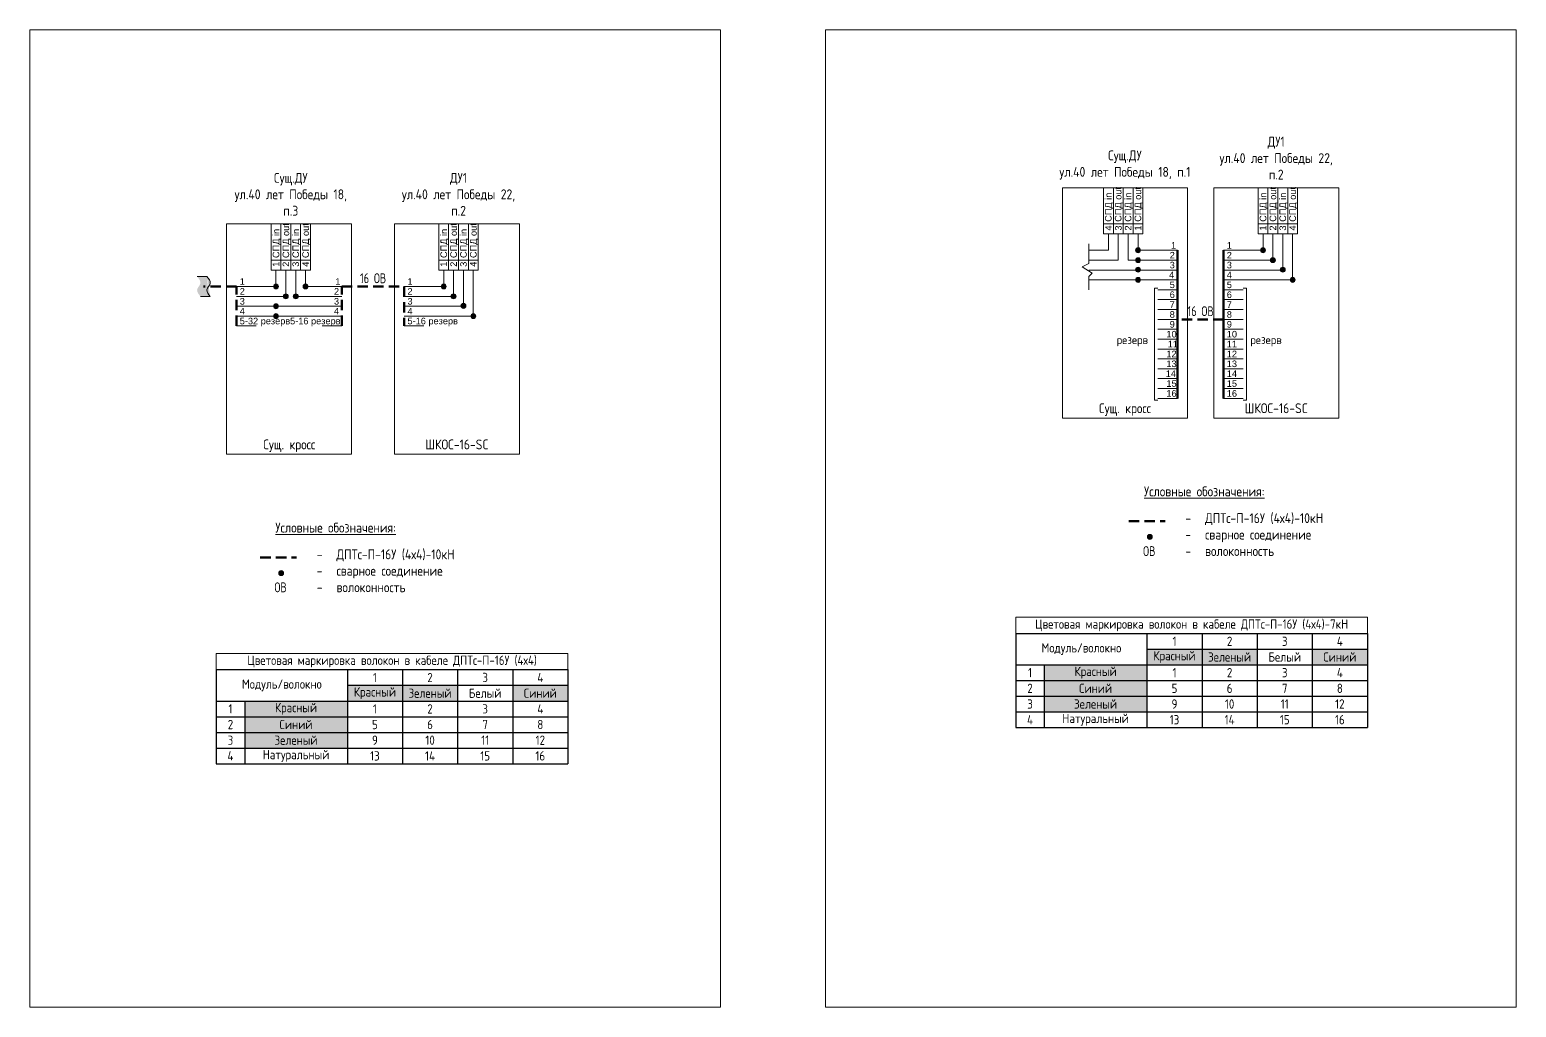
# Model space of a CAD drawing. Header units: millimetres. Extents: x -6680 to 6456, y 1671 to 6150.
# Drawn here: x -2737 to -2285, y 5524 to 5821 of the extents above; entities that cross this region are included whole.
import ezdxf
from ezdxf.enums import TextEntityAlignment as Align

# ---------------------------------------------------------------- set-up
doc = ezdxf.new("R2010")
doc.units = ezdxf.units.MM
doc.linetypes.add('HIDDEN2', pattern=[4.7625, 3.175, -1.5875])
doc.layers.add('ВЭ', color=1, linetype='Continuous')
doc.styles.get("Standard").update_dxf_attribs({"font": 'arial.ttf'})
doc.styles.add('мой', font='GOST_Common.ttf', dxfattribs={"width": 0.9, "height": 3})

# ---------------------------------------------------------------- blocks, each defined once
blk = doc.blocks.new('Сварка')
at = {"linetype": 'Continuous', "lineweight": 30, "true_color": 0xffffff}
h = blk.add_hatch(color=7, dxfattribs=at)
h.dxf.hatch_style = 1
h.paths.add_polyline_path([(1, 0, 1), (-1, 0, 1)])
at = {"color": 7, "linetype": 'Continuous', "lineweight": 20}
blk.add_circle((0, 0), 1, dxfattribs=at)
blk = doc.blocks.new('*T175')
at = {"color": 0, "linetype": 'ByBlock', "lineweight": -2, "transparency": 16777216}
blk.add_line((0, -4.95), (106.91, -4.95), dxfattribs=at)
at = {"linetype": 'ByBlock', "lineweight": -2, "transparency": 16777216}
for p, q in [((0, -4.95), (0, -33.53)), ((39.87, -4.95), (39.87, -33.53)), ((56.63, -4.95), (56.63, -33.53)), ((73.39, -4.95), (73.39, -33.53)), ((90.15, -4.95), (90.15, -33.53)), ((106.91, -4.95), (106.91, -33.53)), ((39.87, -9.71), (106.91, -9.71)), ((0, -14.48), (106.91, -14.48)), ((8.65, -14.48), (8.65, -33.53)), ((0, -19.24), (106.91, -19.24)), ((0, -24), (106.91, -24)), ((0, -28.77), (106.91, -28.77)), ((0, -33.53), (106.91, -33.53))]:
    blk.add_line(p, q, dxfattribs=at)
at = {"color": 1, "linetype": 'Continuous', "true_color": 0xff0000, "transparency": 16777216}
for points in [[(39.87, -9.71), (39.87, -14.48), (56.63, -9.71), (56.63, -14.48)], [(8.65, -14.48), (8.65, -19.24), (39.87, -14.48), (39.87, -19.24)]]:
    blk.add_solid(points, dxfattribs=at)
at = {"color": 3, "linetype": 'Continuous', "true_color": 0x00ff00, "transparency": 16777216}
for points in [[(56.63, -9.71), (56.63, -14.48), (73.39, -9.71), (73.39, -14.48)], [(8.65, -24), (8.65, -28.77), (39.87, -24), (39.87, -28.77)]]:
    blk.add_solid(points, dxfattribs=at)
at = {"color": 150, "linetype": 'Continuous', "true_color": 0x3399ff, "transparency": 16777216}
for points in [[(90.15, -9.71), (90.15, -14.48), (106.91, -9.71), (106.91, -14.48)], [(8.65, -19.24), (8.65, -24), (39.87, -19.24), (39.87, -24)]]:
    blk.add_solid(points, dxfattribs=at)
at = {"layer": 'Defpoints', "color": 8, "linetype": 'ByBlock', "lineweight": 0, "transparency": 16777216}
for p, q in [((0, 0), (106.91, 0)), ((0, 0), (0, -4.95)), ((106.91, 0), (106.91, -4.95))]:
    blk.add_line(p, q, dxfattribs=at)
at = {"color": 0, "linetype": 'Continuous', "lineweight": 15, "transparency": 16777216, "char_height": 2.8222, "attachment_point": 5, "style": 'мой'}
for s, insert, width in [('Цветовая маркировка волокон в кабеле ДПТс-П-16У (4х4)', (53.46, -2.48), 103.9133), ('{\\fGOST Common|b0|i0|c0;Модуль/волокно', (19.94, -9.71), 36.8711), ('{\\fGOST Common|b0|i0|c0;1', (48.25, -7.33), 13.7606), ('{\\fGOST Common|b0|i0|c0;2', (65.01, -7.33), 13.7606), ('{\\fGOST Common|b0|i0|c0;3', (81.77, -7.33), 13.7606), ('{\\fGOST Common|b0|i0|c0;4', (98.53, -7.33), 13.7606), ('{\\fGOST Common|b0|i0|c0;Красный', (48.25, -12.1), 13.7606), ('{\\fGOST Common|b0|i0|c0;Зеленый', (65.01, -12.1), 13.7606), ('{\\fGOST Common|b0|i0|c0;Белый', (81.77, -12.1), 13.7606), ('{\\fGOST Common|b0|i0|c0;Синий', (98.53, -12.1), 13.7606), ('{\\fGOST Common|b0|i0|c0;1', (4.32, -16.86), 5.6467), ('{\\fGOST Common|b0|i0|c0;Красный', (24.26, -16.86), 28.2244), ('{\\fGOST Common|b0|i0|c0;1', (48.25, -16.86), 13.7606), ('{\\fGOST Common|b0|i0|c0;2', (65.01, -16.86), 13.7606), ('{\\fGOST Common|b0|i0|c0;3', (81.77, -16.86), 13.7606), ('{\\fGOST Common|b0|i0|c0;4', (98.53, -16.86), 13.7606), ('{\\fGOST Common|b0|i0|c0;2', (4.32, -21.62), 5.6467), ('{\\fGOST Common|b0|i0|c0;Синий', (24.26, -21.62), 28.2244), ('{\\fGOST Common|b0|i0|c0;5', (48.25, -21.62), 13.7606), ('{\\fGOST Common|b0|i0|c0;6', (65.01, -21.62), 13.7606), ('{\\fGOST Common|b0|i0|c0;7', (81.77, -21.62), 13.7606), ('{\\fGOST Common|b0|i0|c0;8', (98.53, -21.62), 13.7606), ('{\\fGOST Common|b0|i0|c0;3', (4.32, -26.38), 5.6467), ('{\\fGOST Common|b0|i0|c0;Зеленый', (24.26, -26.38), 28.2244), ('{\\fGOST Common|b0|i0|c0;9', (48.25, -26.38), 13.7606), ('{\\fGOST Common|b0|i0|c0;10', (65.01, -26.38), 13.7606), ('{\\fGOST Common|b0|i0|c0;11', (81.77, -26.38), 13.7606), ('{\\fGOST Common|b0|i0|c0;12', (98.53, -26.38), 13.7606), ('{\\fGOST Common|b0|i0|c0;4', (4.32, -31.15), 5.6467), ('{\\fGOST Common|b0|i0|c0;Натуральный', (24.26, -31.15), 28.2244), ('{\\fGOST Common|b0|i0|c0;13', (48.25, -31.15), 13.7606), ('{\\fGOST Common|b0|i0|c0;14', (65.01, -31.15), 13.7606), ('{\\fGOST Common|b0|i0|c0;15', (81.77, -31.15), 13.7606), ('{\\fGOST Common|b0|i0|c0;16', (98.53, -31.15), 13.7606)]:
    blk.add_mtext(s, dxfattribs=dict(at, insert=insert, width=width))
blk = doc.blocks.new('*U160')
at = {"color": 7, "lineweight": 20}
blk.add_lwpolyline([(-10, 0), (-7, 0)], dxfattribs=at)
blk = doc.blocks.new('*U161')
at = {"color": 0, "linetype": 'ByBlock', "lineweight": -2, "transparency": 16777216}
for p in [(0, 0), (0, -3), (0, -6), (0, -9)]:
    blk.add_blockref('*U160', p, dxfattribs=at)
blk = doc.blocks.new('*U162')
at = {"color": 7, "lineweight": 20}
blk.add_lwpolyline([(-13, 0), (-7, 0)], dxfattribs=at)
blk = doc.blocks.new('*U163')
at = {"color": 0, "linetype": 'ByBlock', "lineweight": -2, "transparency": 16777216}
for p in [(0, 0), (0, -3), (0, -6), (0, -9), (0, -12)]:
    blk.add_blockref('*U162', p, dxfattribs=at)
blk = doc.blocks.new('*U158')
at = {"color": 7, "lineweight": 20}
for points in [[(-1.5, -3.5), (1.5, -3.5), (1.5, 7.5), (-1.5, 7.5)], [(-1.5, -6.5), (1.5, -6.5), (1.5, -3.5), (-1.5, -3.5)]]:
    blk.add_lwpolyline(points, close=True, dxfattribs=at)
blk = doc.blocks.new('*U159')
at = {"color": 0, "linetype": 'ByBlock', "lineweight": -2, "transparency": 16777216}
for p in [(0, 0), (3, 0), (6, 0), (9, 0)]:
    blk.add_blockref('*U158', p, dxfattribs=at)
blk = doc.blocks.new('*U166')
at = {"color": 7, "lineweight": 20}
blk.add_lwpolyline([(-10, 0), (-7, 0)], dxfattribs=at)
blk = doc.blocks.new('*U167')
at = {"color": 0, "linetype": 'ByBlock', "lineweight": -2, "transparency": 16777216}
for p in [(0, 0), (0, -3), (0, -6), (0, -9)]:
    blk.add_blockref('*U166', p, dxfattribs=at)
blk = doc.blocks.new('*U168')
at = {"color": 7, "lineweight": 20}
blk.add_lwpolyline([(-13, 0), (-7, 0)], dxfattribs=at)
blk = doc.blocks.new('*U169')
at = {"color": 0, "linetype": 'ByBlock', "lineweight": -2, "transparency": 16777216}
for p in [(0, 0), (0, -3), (0, -6), (0, -9), (0, -12)]:
    blk.add_blockref('*U168', p, dxfattribs=at)
blk = doc.blocks.new('*U164')
at = {"color": 7, "lineweight": 20}
for points in [[(-1.5, -3.5), (1.5, -3.5), (1.5, 7.5), (-1.5, 7.5)], [(-1.5, -6.5), (1.5, -6.5), (1.5, -3.5), (-1.5, -3.5)]]:
    blk.add_lwpolyline(points, close=True, dxfattribs=at)
blk = doc.blocks.new('*U165')
at = {"color": 0, "linetype": 'ByBlock', "lineweight": -2, "transparency": 16777216}
for p in [(0, 0), (3, 0), (6, 0), (9, 0)]:
    blk.add_blockref('*U164', p, dxfattribs=at)
blk = doc.blocks.new('*U170')
at = {"color": 7, "lineweight": 20}
blk.add_lwpolyline([(-13, 0), (-7, 0)], dxfattribs=at)
blk = doc.blocks.new('*U171')
at = {"color": 0, "linetype": 'ByBlock', "lineweight": -2, "transparency": 16777216}
for p in [(0, 0), (0, -3), (0, -6), (0, -9), (0, -12)]:
    blk.add_blockref('*U170', p, dxfattribs=at)
blk = doc.blocks.new('*U130')
at = {"linetype": 'Continuous', "lineweight": 20, "true_color": 0xffffff}
h = blk.add_hatch(color=7, dxfattribs=at)
h.dxf.hatch_style = 1
edge = h.paths.add_edge_path()
edge.add_spline(control_points=[(6, -1), (5.33, -0.44), (4, 0.67), (2, -1.67), (0.67, -0.56), (0, 0)], knot_values=[0, 0, 0, 0, 2.236068, 4.472136, 6.708204, 6.708204, 6.708204, 6.708204], degree=3, periodic=0)
edge.add_line((6, -0.5), (6, 2))
edge.add_spline(control_points=[(6, 2), (5.33, 2.56), (4, 3.67), (2, 1.33), (0.67, 2.44), (0, 3)], knot_values=[0, 0, 0, 0, 2.236068, 4.472136, 6.708204, 6.708204, 6.708204, 6.708204], degree=3, periodic=0)
edge.add_line((0, 3), (0, 0))
at = {"color": 7, "linetype": 'Continuous', "lineweight": 20, "true_color": 0xffffff}
for points in [[(0, 3), (0, 3), (0, 0)], [(6, 2), (6, 2), (6, -1)]]:
    blk.add_lwpolyline(points, dxfattribs=at)
at = {"color": 7, "linetype": 'Continuous', "lineweight": 20}
blk.add_spline([(0, 0), (2, -1), (4, 0), (6, -1)], degree=3, dxfattribs=at)
blk = doc.blocks.new('*U135')
at = {"color": 7, "lineweight": 20}
blk.add_lwpolyline([(-10, 0), (-7, 0)], dxfattribs=at)
blk = doc.blocks.new('*U147')
at = {"color": 0, "linetype": 'ByBlock', "lineweight": -2, "transparency": 16777216}
for p in [(0, 0), (0, -3), (0, -6), (0, -9)]:
    blk.add_blockref('*U135', p, dxfattribs=at)
blk = doc.blocks.new('*U148')
at = {"color": 7, "lineweight": 20}
for points in [[(-1.5, -3.5), (1.5, -3.5), (1.5, 7.5), (-1.5, 7.5)], [(-1.5, -6.5), (1.5, -6.5), (1.5, -3.5), (-1.5, -3.5)]]:
    blk.add_lwpolyline(points, close=True, dxfattribs=at)
blk = doc.blocks.new('*U149')
at = {"color": 0, "linetype": 'ByBlock', "lineweight": -2, "transparency": 16777216}
for p in [(0, 0), (3, 0), (6, 0), (9, 0)]:
    blk.add_blockref('*U148', p, dxfattribs=at)
blk = doc.blocks.new('*U150')
at = {"color": 7, "lineweight": 20}
blk.add_lwpolyline([(-13, 0), (-7, 0)], dxfattribs=at)
blk = doc.blocks.new('*U151')
at = {"color": 0, "linetype": 'ByBlock', "lineweight": -2, "transparency": 16777216}
for p in [(0, 0), (0, -3), (0, -6), (0, -9), (0, -12), (0, -15), (0, -18), (0, -21), (0, -24), (0, -27), (0, -30), (0, -33), (0, -36), (0, -39), (0, -42), (0, -45)]:
    blk.add_blockref('*U150', p, dxfattribs=at)
blk = doc.blocks.new('*U157')
at = {"color": 7, "lineweight": 20}
blk.add_lwpolyline([(-10, 0), (-7, 0)], dxfattribs=at)
blk = doc.blocks.new('*U152')
at = {"color": 0, "linetype": 'ByBlock', "lineweight": -2, "transparency": 16777216}
for p in [(0, 0), (0, -3), (0, -6), (0, -9)]:
    blk.add_blockref('*U157', p, dxfattribs=at)
blk = doc.blocks.new('*U153')
at = {"color": 7, "lineweight": 20}
for points in [[(-1.5, -3.5), (1.5, -3.5), (1.5, 7.5), (-1.5, 7.5)], [(-1.5, -6.5), (1.5, -6.5), (1.5, -3.5), (-1.5, -3.5)]]:
    blk.add_lwpolyline(points, close=True, dxfattribs=at)
blk = doc.blocks.new('*U154')
at = {"color": 0, "linetype": 'ByBlock', "lineweight": -2, "transparency": 16777216}
for p in [(0, 0), (3, 0), (6, 0), (9, 0)]:
    blk.add_blockref('*U153', p, dxfattribs=at)
blk = doc.blocks.new('*U155')
at = {"color": 7, "lineweight": 20}
blk.add_lwpolyline([(-13, 0), (-7, 0)], dxfattribs=at)
blk = doc.blocks.new('*U156')
at = {"color": 0, "linetype": 'ByBlock', "lineweight": -2, "transparency": 16777216}
for p in [(0, 0), (0, -3), (0, -6), (0, -9), (0, -12), (0, -15), (0, -18), (0, -21), (0, -24), (0, -27), (0, -30), (0, -33), (0, -36), (0, -39), (0, -42), (0, -45)]:
    blk.add_blockref('*U155', p, dxfattribs=at)
blk = doc.blocks.new('*T176')
at = {"color": 0, "linetype": 'ByBlock', "lineweight": -2, "transparency": 16777216}
blk.add_line((0, -4.95), (106.91, -4.95), dxfattribs=at)
at = {"linetype": 'ByBlock', "lineweight": -2, "transparency": 16777216}
for p, q in [((0, -4.95), (0, -33.53)), ((39.87, -4.95), (39.87, -33.53)), ((56.63, -4.95), (56.63, -33.53)), ((73.39, -4.95), (73.39, -33.53)), ((90.15, -4.95), (90.15, -33.53)), ((106.91, -4.95), (106.91, -33.53)), ((39.87, -9.71), (106.91, -9.71)), ((0, -14.48), (106.91, -14.48)), ((8.65, -14.48), (8.65, -33.53)), ((0, -19.24), (106.91, -19.24)), ((0, -24), (106.91, -24)), ((0, -28.77), (106.91, -28.77)), ((0, -33.53), (106.91, -33.53))]:
    blk.add_line(p, q, dxfattribs=at)
at = {"color": 1, "linetype": 'Continuous', "true_color": 0xff0000, "transparency": 16777216}
for points in [[(39.87, -9.71), (39.87, -14.48), (56.63, -9.71), (56.63, -14.48)], [(8.65, -14.48), (8.65, -19.24), (39.87, -14.48), (39.87, -19.24)]]:
    blk.add_solid(points, dxfattribs=at)
at = {"color": 3, "linetype": 'Continuous', "true_color": 0x00ff00, "transparency": 16777216}
for points in [[(56.63, -9.71), (56.63, -14.48), (73.39, -9.71), (73.39, -14.48)], [(8.65, -24), (8.65, -28.77), (39.87, -24), (39.87, -28.77)]]:
    blk.add_solid(points, dxfattribs=at)
at = {"color": 150, "linetype": 'Continuous', "true_color": 0x3399ff, "transparency": 16777216}
for points in [[(90.15, -9.71), (90.15, -14.48), (106.91, -9.71), (106.91, -14.48)], [(8.65, -19.24), (8.65, -24), (39.87, -19.24), (39.87, -24)]]:
    blk.add_solid(points, dxfattribs=at)
at = {"layer": 'Defpoints', "color": 8, "linetype": 'ByBlock', "lineweight": 0, "transparency": 16777216}
for p, q in [((0, 0), (106.91, 0)), ((0, 0), (0, -4.95)), ((106.91, 0), (106.91, -4.95))]:
    blk.add_line(p, q, dxfattribs=at)
at = {"color": 0, "linetype": 'Continuous', "lineweight": 15, "transparency": 16777216, "char_height": 2.8222, "attachment_point": 5, "style": 'мой'}
for s, insert, width in [('{\\fGOST Common|b0|i0|c0;Цветовая маркировка волокон в кабеле ДПТс-П-16У (4х4)-7кН', (53.46, -2.48), 103.9133), ('{\\fGOST Common|b0|i0|c0;Модуль/волокно', (19.94, -9.71), 36.8711), ('{\\fGOST Common|b0|i0|c0;1', (48.25, -7.33), 13.7606), ('{\\fGOST Common|b0|i0|c0;2', (65.01, -7.33), 13.7606), ('{\\fGOST Common|b0|i0|c0;3', (81.77, -7.33), 13.7606), ('{\\fGOST Common|b0|i0|c0;4', (98.53, -7.33), 13.7606), ('{\\fGOST Common|b0|i0|c0;Красный', (48.25, -12.1), 13.7606), ('{\\fGOST Common|b0|i0|c0;Зеленый', (65.01, -12.1), 13.7606), ('{\\fGOST Common|b0|i0|c0;Белый', (81.77, -12.1), 13.7606), ('{\\fGOST Common|b0|i0|c0;Синий', (98.53, -12.1), 13.7606), ('{\\fGOST Common|b0|i0|c0;1', (4.32, -16.86), 5.6467), ('{\\fGOST Common|b0|i0|c0;Красный', (24.26, -16.86), 28.2244), ('{\\fGOST Common|b0|i0|c0;1', (48.25, -16.86), 13.7606), ('{\\fGOST Common|b0|i0|c0;2', (65.01, -16.86), 13.7606), ('{\\fGOST Common|b0|i0|c0;3', (81.77, -16.86), 13.7606), ('{\\fGOST Common|b0|i0|c0;4', (98.53, -16.86), 13.7606), ('{\\fGOST Common|b0|i0|c0;2', (4.32, -21.62), 5.6467), ('{\\fGOST Common|b0|i0|c0;Синий', (24.26, -21.62), 28.2244), ('{\\fGOST Common|b0|i0|c0;5', (48.25, -21.62), 13.7606), ('{\\fGOST Common|b0|i0|c0;6', (65.01, -21.62), 13.7606), ('{\\fGOST Common|b0|i0|c0;7', (81.77, -21.62), 13.7606), ('{\\fGOST Common|b0|i0|c0;8', (98.53, -21.62), 13.7606), ('{\\fGOST Common|b0|i0|c0;3', (4.32, -26.38), 5.6467), ('{\\fGOST Common|b0|i0|c0;Зеленый', (24.26, -26.38), 28.2244), ('{\\fGOST Common|b0|i0|c0;9', (48.25, -26.38), 13.7606), ('{\\fGOST Common|b0|i0|c0;10', (65.01, -26.38), 13.7606), ('{\\fGOST Common|b0|i0|c0;11', (81.77, -26.38), 13.7606), ('{\\fGOST Common|b0|i0|c0;12', (98.53, -26.38), 13.7606), ('{\\fGOST Common|b0|i0|c0;4', (4.32, -31.15), 5.6467), ('{\\fGOST Common|b0|i0|c0;Натуральный', (24.26, -31.15), 28.2244), ('{\\fGOST Common|b0|i0|c0;13', (48.25, -31.15), 13.7606), ('{\\fGOST Common|b0|i0|c0;14', (65.01, -31.15), 13.7606), ('{\\fGOST Common|b0|i0|c0;15', (81.77, -31.15), 13.7606), ('{\\fGOST Common|b0|i0|c0;16', (98.53, -31.15), 13.7606)]:
    blk.add_mtext(s, dxfattribs=dict(at, insert=insert, width=width))
blk = doc.blocks.new('*U221')
at = {"layer": 'ВЭ', "color": 250, "linetype": 'ByBlock', "lineweight": 18}
blk.add_lwpolyline([(-105, -148.5), (105, -148.5), (105, 148.5), (-105, 148.5), (-105, -148.5)], dxfattribs=at)
blk = doc.blocks.new('*U222')
at = {"layer": 'Defpoints', "color": 0, "linetype": 'ByBlock', "lineweight": -2, "transparency": 16777216}
for p in [(726, -329), (968, -329)]:
    blk.add_blockref('*U221', p, dxfattribs=at)

msp = doc.modelspace()

# ---------------------------------------------------------------- linework, layer by layer
at = {"color": 7, "lineweight": 20}
for points in [[(-2423, 5773), (-2385, 5773), (-2385, 5703), (-2423, 5703)], [(-2377, 5773), (-2339, 5773), (-2339, 5703), (-2377, 5703)], [(-2677.12, 5762), (-2639.12, 5762), (-2639.12, 5692), (-2677.12, 5692)], [(-2626.12, 5762), (-2588.12, 5762), (-2588.12, 5692), (-2626.12, 5692)]]:
    msp.add_lwpolyline(points, close=True, dxfattribs=at)
at = {"color": 7, "linetype": 'Continuous', "lineweight": 20}
for points in [[(-2415, 5756), (-2415, 5750), (-2417, 5749), (-2414, 5747), (-2415, 5746), (-2415, 5742)], [(-2668.12, 5737), (-2648.12, 5737)], [(-2668.12, 5734), (-2648.12, 5734)]]:
    msp.add_lwpolyline(points, dxfattribs=at)
at = {"color": 7, "linetype": 'Continuous', "lineweight": 15}
for points in [[(-2409, 5756), (-2409, 5754), (-2415, 5754)], [(-2406, 5756), (-2406, 5751), (-2415, 5751)], [(-2403, 5756), (-2403, 5751), (-2394, 5751)], [(-2400, 5756), (-2400, 5754), (-2394, 5754)], [(-2362, 5756), (-2362, 5754), (-2368, 5754)], [(-2359, 5756), (-2359, 5751), (-2368, 5751)], [(-2368, 5748), (-2356, 5748), (-2356, 5756)], [(-2353, 5756), (-2353, 5745), (-2368, 5745)], [(-2662.12, 5745), (-2662.12, 5743), (-2668.12, 5743)], [(-2659.12, 5745), (-2659.12, 5740), (-2668.12, 5740)], [(-2648.12, 5740), (-2656.12, 5740), (-2656.12, 5745)], [(-2653.12, 5745), (-2653.12, 5743), (-2648.12, 5743)], [(-2611.12, 5745), (-2611.12, 5743), (-2617.12, 5743)], [(-2608.12, 5745), (-2608.12, 5740), (-2617.12, 5740)], [(-2617.12, 5737), (-2605.12, 5737), (-2605.12, 5745)], [(-2602.12, 5745), (-2602.12, 5734), (-2617.12, 5734)], [(-2394, 5748), (-2406, 5748), (-2415, 5748)], [(-2415, 5745), (-2409, 5745), (-2394, 5745)]]:
    msp.add_lwpolyline(points, dxfattribs=at)
at = {"color": 7, "lineweight": 50}
for points in [[(-2388, 5754), (-2388, 5709)], [(-2374, 5754), (-2374, 5709)]]:
    msp.add_lwpolyline(points, dxfattribs=at)
at = {"color": 5, "linetype": 'HIDDEN2', "lineweight": 50}
for points in [[(-2674.12, 5731), (-2674.12, 5743), (-2684.12, 5743)], [(-2642.12, 5731), (-2642.12, 5743), (-2623.12, 5743), (-2623.12, 5731)], [(-2374, 5733), (-2388, 5733)], [(-2402.79, 5671.64), (-2391.79, 5671.64)], [(-2666.91, 5660.64), (-2655.91, 5660.64)]]:
    msp.add_lwpolyline(points, dxfattribs=at)
at = {"color": 7, "lineweight": 20}
for points in [[(-2394, 5742.5), (-2395, 5742.5), (-2395, 5708.47), (-2394, 5708.47)], [(-2368, 5742.5), (-2367, 5742.5), (-2367, 5708.47), (-2368, 5708.47)]]:
    msp.add_lwpolyline(points, dxfattribs=at)

# ---------------------------------------------------------------- block references
at = {"color": 7, "linetype": 'Continuous', "lineweight": 15, "xscale": -1}
msp.add_blockref('*U154', (-2400, 5765.5), dxfattribs=at)
at = {"color": 7, "linetype": 'Continuous', "lineweight": 15}
for name, p in [('*U149', (-2362, 5765.5)), ('*U159', (-2662.12, 5754.5)), ('*U165', (-2611.12, 5754.5))]:
    msp.add_blockref(name, p, dxfattribs=at)
at = {"color": 7, "lineweight": 20, "xscale": -1, "rotation": 270}
msp.add_blockref('*U152', (-2400, 5766), dxfattribs=at)
at = {"color": 7, "lineweight": 20, "rotation": 90}
for name, p in [('*U147', (-2362, 5766)), ('*U161', (-2662.12, 5755)), ('*U167', (-2611.12, 5755))]:
    msp.add_blockref(name, p, dxfattribs=at)
at = {"color": 7, "lineweight": 20, "yscale": 0.75, "zscale": 0.75}
for p, xscale in [((-2400, 5754), -0.75), ((-2362, 5754), 0.75), ((-2400, 5751), -0.75), ((-2359, 5751), 0.75), ((-2400, 5748.1), -0.75), ((-2400, 5745), -0.75), ((-2356, 5748.1), 0.75), ((-2353, 5745), 0.75), ((-2662.12, 5743), 0.75), ((-2659.12, 5740), 0.75), ((-2656.12, 5740), 0.75), ((-2653.12, 5743), 0.75), ((-2611.12, 5743), 0.75), ((-2608.12, 5740), 0.75), ((-2662.12, 5737), 0.75), ((-2605.12, 5737.1), 0.75), ((-2662.12, 5734), 0.75), ((-2602.12, 5734), 0.75), ((-2396.42, 5666.91), 0.75), ((-2660.54, 5655.91), 0.75)]:
    msp.add_blockref('Сварка', p, dxfattribs=dict(at, xscale=xscale))
at = {"color": 7, "lineweight": 20, "xscale": -1}
for name, p in [('*U156', (-2401, 5754)), ('*U171', (-2655.12, 5743))]:
    msp.add_blockref(name, p, dxfattribs=at)
at = {"color": 7, "lineweight": 20}
for name, p in [('*U151', (-2361, 5754)), ('*U163', (-2661.12, 5743)), ('*U169', (-2610.12, 5743))]:
    msp.add_blockref(name, p, dxfattribs=at)
at = {"color": 7, "linetype": 'Continuous', "lineweight": 20, "xscale": -1, "rotation": 90.00000000000007}
msp.add_blockref('*U130', (-2683.1, 5746), dxfattribs=at)
for name, p in [('*T176', (-2437.17, 5642.52)), ('*T175', (-2680.29, 5631.52))]:
    msp.add_blockref(name, p)
at = {"layer": 'Defpoints'}
msp.add_blockref('*U222', (-3358, 6001.5), dxfattribs=at)

# ---------------------------------------------------------------- texts
for s, p in [('СПД out', (-2405.05, 5762.64)), ('СПД out', (-2399.05, 5762.64)), ('СПД out', (-2358, 5762.64)), ('СПД out', (-2352, 5762.64)), ('СПД in', (-2408.05, 5762.64)), ('СПД in', (-2402.05, 5762.64)), ('СПД in', (-2361, 5762.64)), ('СПД in', (-2355, 5762.64)), ('СПД in', (-2661.12, 5751.64)), ('СПД out', (-2658.12, 5751.64)), ('СПД in', (-2655.12, 5751.64)), ('СПД out', (-2652.12, 5751.64)), ('СПД in', (-2610.12, 5751.64)), ('СПД out', (-2607.12, 5751.64)), ('СПД in', (-2604.12, 5751.64)), ('СПД out', (-2601.12, 5751.64)), ('4', (-2408, 5759.98)), ('3', (-2405, 5759.98)), ('2', (-2402, 5759.98)), ('1', (-2399, 5759.98)), ('1', (-2361, 5759.98)), ('2', (-2358, 5759.98)), ('3', (-2355, 5759.98)), ('4', (-2352, 5759.98)), ('1', (-2661.12, 5748.98)), ('2', (-2658.12, 5748.98)), ('3', (-2655.12, 5748.98)), ('4', (-2652.12, 5748.98)), ('1', (-2610.12, 5748.98)), ('2', (-2607.12, 5748.98)), ('3', (-2604.12, 5748.98)), ('4', (-2601.12, 5748.98))]:
    msp.add_text(s, height=2, rotation=90).set_placement(p)
for s, p in [('1', (-2389.98, 5754.5)), ('1', (-2373.02, 5754.5)), ('3', (-2390.38, 5748.5)), ('2', (-2390.38, 5751.5)), ('3', (-2373.02, 5748.5)), ('2', (-2373.02, 5751.5)), ('1', (-2673.14, 5743.5)), ('1', (-2644.09, 5743.5)), ('1', (-2622.14, 5743.5)), ('4', (-2390.58, 5745.5)), ('4', (-2373.02, 5745.5)), ('2', (-2673.14, 5740.5)), ('2', (-2644.49, 5740.5)), ('2', (-2622.14, 5740.5)), ('5', (-2390.38, 5742.5)), ('6', (-2390.38, 5739.5)), ('5', (-2373.02, 5742.5)), ('6', (-2373.02, 5739.5)), ('4', (-2673.14, 5734.5)), ('3', (-2673.14, 5737.5)), ('4', (-2644.49, 5734.5)), ('3', (-2644.49, 5737.5)), ('4', (-2622.14, 5734.5)), ('3', (-2622.14, 5737.5)), ('7', (-2390.4, 5736.5)), ('7', (-2373.02, 5736.5)), ('5-32 резерв', (-2673.14, 5731.5)), ('5-16 резерв', (-2622.14, 5731.5)), ('8', (-2390.38, 5733.5)), ('9', (-2390.38, 5730.5)), ('8', (-2373.02, 5733.5)), ('9', (-2373.02, 5730.5)), ('10', (-2391.38, 5727.5)), ('10', (-2373.02, 5727.5)), ('12', (-2391.38, 5721.5)), ('11', (-2390.98, 5724.5)), ('11', (-2373.02, 5724.5)), ('12', (-2373.02, 5721.5)), ('13', (-2391.38, 5718.5)), ('13', (-2373.02, 5718.5)), ('14', (-2391.58, 5715.5)), ('15', (-2391.38, 5712.5)), ('14', (-2373.02, 5715.5)), ('15', (-2373.02, 5712.5)), ('16', (-2391.38, 5709.5)), ('16', (-2373.02, 5709.5))]:
    msp.add_text(s, height=2).set_placement(p)
msp.add_text('5-16 резерв', height=2).set_placement((-2642.49, 5731.5), align=Align.RIGHT)
at = {"color": 7, "linetype": 'Continuous', "lineweight": 15, "style": 'мой'}
for p in [(-2406.51, 5725.5), (-2365.86, 5725.5)]:
    msp.add_text('резерв', height=2.5, dxfattribs=at).set_placement(p)
at = {"style": 'мой', "width": 0.9}
for s, p in [('Сущ. кросс', (-2404, 5706)), ('ШКОС-16-SC', (-2358, 5706)), ('Сущ. кросс', (-2658.12, 5695)), ('ШКОС-16-SC', (-2607.12, 5695))]:
    msp.add_text(s, height=3, dxfattribs=at).set_placement(p, align=Align.MIDDLE_CENTER)
at = {"color": 7, "linetype": 'Continuous', "lineweight": 15, "char_height": 3, "style": 'мой'}
for s, insert, width, attachment_point in [('ДУ1\\Pул.40 лет Победы 22, п.2', (-2358, 5775.5), 38, 8), ('Сущ.ДУ\\Pул.40 лет Победы 18, п.1', (-2404, 5775.5), 38, 8), ('Сущ.ДУ\\Pул.40 лет Победы 18, п.3', (-2657.62, 5764.5), 38, 8), ('ДУ1\\Pул.40 лет Победы 22, п.2', (-2606.62, 5764.5), 38, 8), ('{\\LУсловные обозначения:}', (-2398.19, 5682.23), 39.385, 1), ('{\\LУсловные обозначения:}', (-2662.31, 5671.23), 39.385, 1)]:
    msp.add_mtext(s, dxfattribs=dict(at, insert=insert, width=width, attachment_point=attachment_point))
at = {"color": 7, "char_height": 3, "attachment_point": 5, "style": 'мой'}
for s, insert, rotation in [('{\\W0.8;16 ОВ\\P }', (-2632.62, 5743), 359.8616), ('{\\W0.8;16 ОВ\\P }', (-2381, 5733), 359.8616), ('{\\W0.8;ОВ\\P }', (-2396.59, 5660.09), 0.1384), ('{\\W0.8;ОВ\\P }', (-2660.71, 5649.09), 0.1384)]:
    msp.add_mtext_dynamic_manual_height_columns(s, width=12.199, gutter_width=12.5, heights=[0], dxfattribs=dict(at, insert=insert, rotation=rotation))
at = {"color": 7, "char_height": 3, "width": 64.0347, "attachment_point": 1, "style": 'мой'}
for insert in [(-2385.62, 5674.11), (-2649.73, 5663.11)]:
    msp.add_mtext('\\pi-12,l12,t6;-^IДПТс-П-16У (4х4)-10кН\\P-^Iсварное соединение\\P-^Iволоконность', dxfattribs=dict(at, insert=insert))

doc.saveas('drawing.dxf')
